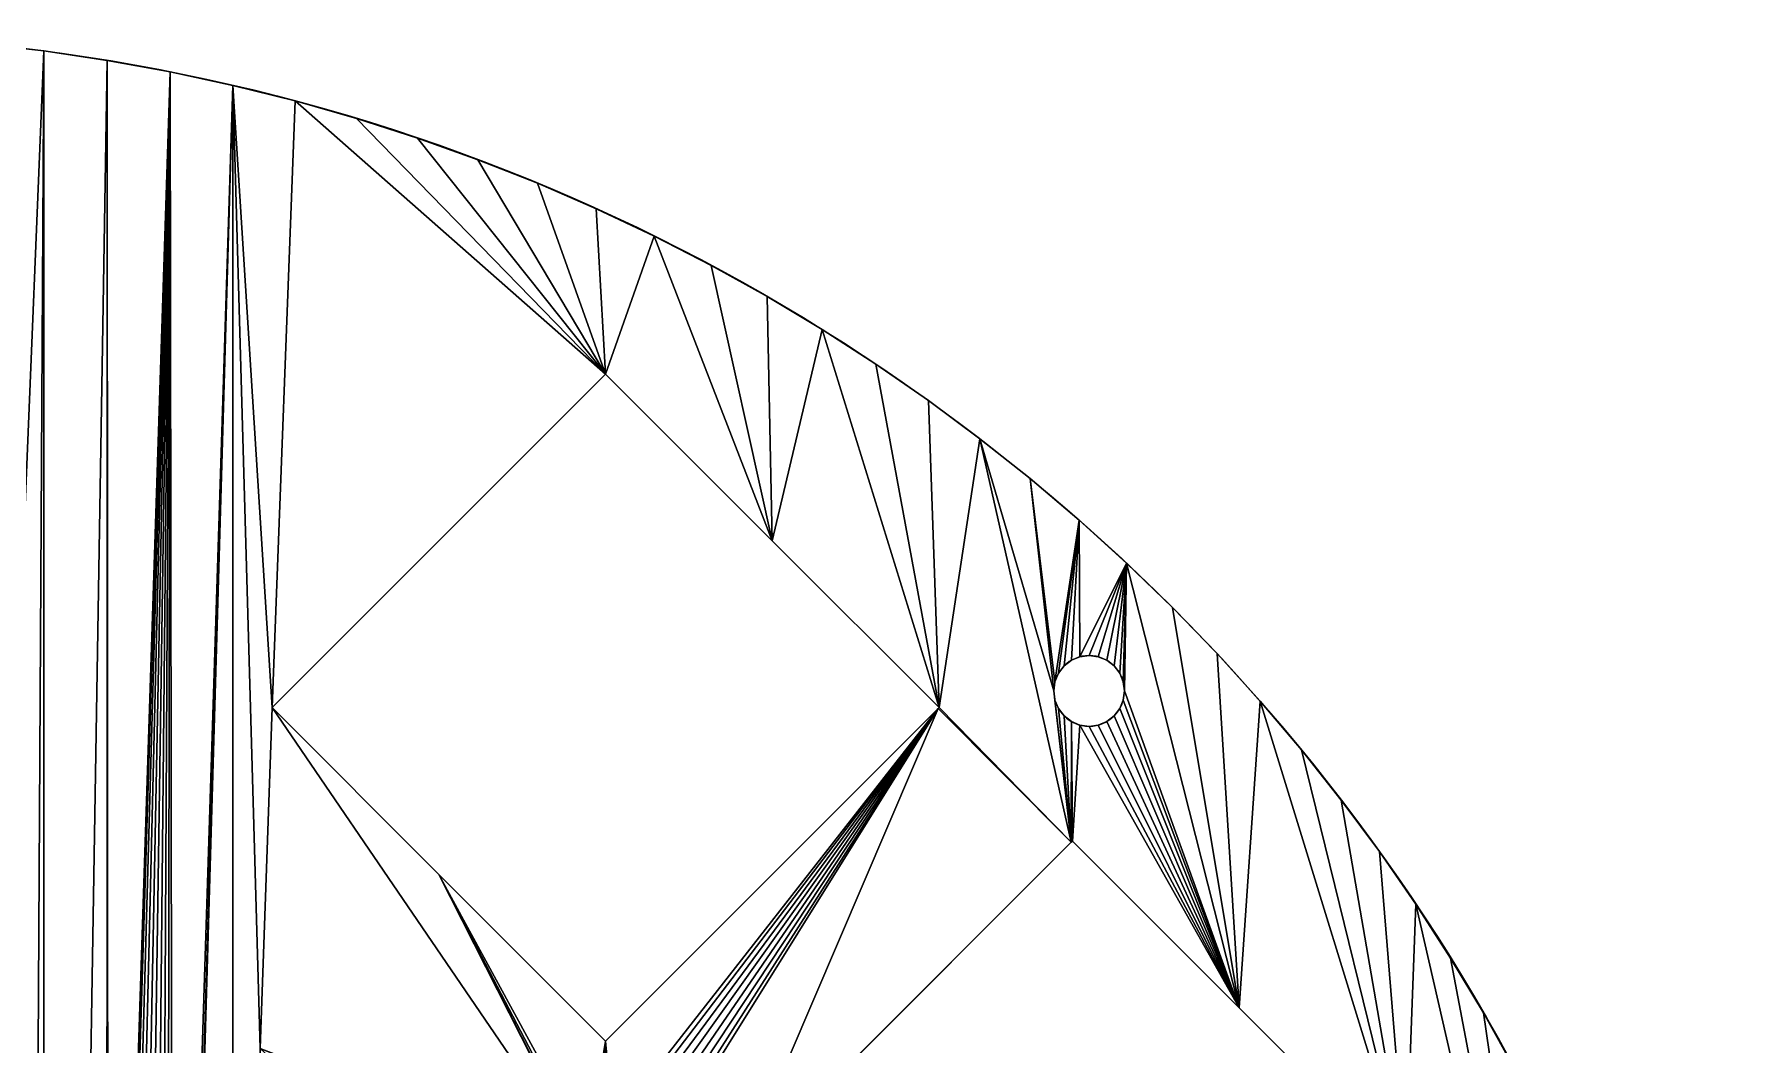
# Model space of a CAD drawing. Extents: x 0 to 166, y 0 to 166.
# Drawn here: x 93.4 to 166, y 123.2 to 166 of the extents above; entities that cross this region are included whole.
import ezdxf

# ---------------------------------------------------------------- set-up
doc = ezdxf.new("R2010")
doc.units = 0
doc.header["$MEASUREMENT"] = 0
doc.layers.get('0').update_dxf_attribs({"color": 13, "linetype": 'CONTINUOUS'})

msp = doc.modelspace()

# ---------------------------------------------------------------- linework, layer by layer
for p, q in [((93.834, 165.29, 2), (93.834, 165.29)), ((96.52, 164.891, 2), (96.52, 164.891)), ((99.192, 164.405, 2), (99.192, 164.405)), ((101.847, 163.832, 2), (101.847, 163.832)), ((104.482, 163.172, 2), (104.482, 163.172)), ((107.094, 162.426, 2), (107.094, 162.426)), ((109.679, 161.595, 2), (109.679, 161.595)), ((112.237, 160.68, 2), (112.237, 160.68)), ((114.763, 159.682, 2), (114.763, 159.682)), ((117.255, 158.602, 2), (117.255, 158.602)), ((119.71, 157.44, 2), (119.71, 157.44)), ((122.126, 156.199, 2), (122.126, 156.199)), ((124.5, 154.88, 2), (124.5, 154.88)), ((126.83, 153.484, 2), (126.83, 153.484)), ((129.112, 152.012, 2), (129.112, 152.012)), ((103.506, 137.447, 2), (117.648, 151.589, 2)), ((103.506, 137.447), (117.648, 151.589)), ((117.648, 151.589, 2), (117.648, 151.589)), ((117.648, 151.589, 2), (124.719, 144.518, 2)), ((117.648, 151.589), (124.719, 144.518)), ((131.346, 150.466, 2), (131.346, 150.466)), ((133.527, 148.848, 2), (133.527, 148.848)), ((135.655, 147.16, 2), (135.655, 147.16)), ((137.726, 145.403, 2), (137.726, 145.403)), ((124.719, 144.518, 2), (124.719, 144.518)), ((124.719, 144.518, 2), (131.79, 137.447, 2)), ((124.719, 144.518), (131.79, 137.447)), ((139.738, 143.579, 2), (139.738, 143.579)), ((141.69, 141.69, 2), (141.69, 141.69)), ((137.404, 139.453, 2), (137.404, 139.453)), ((137.766, 139.603, 2), (137.766, 139.603)), ((138.154, 139.654, 2), (138.154, 139.654)), ((138.543, 139.603, 2), (138.543, 139.603)), ((138.904, 139.453, 2), (138.904, 139.453)), ((143.579, 139.738, 2), (143.579, 139.738)), ((136.855, 138.904, 2), (136.855, 138.904)), ((137.094, 139.215, 2), (137.094, 139.215)), ((139.215, 139.215, 2), (139.215, 139.215)), ((139.453, 138.904, 2), (139.453, 138.904)), ((136.654, 138.154, 2), (136.654, 138.154)), ((136.705, 138.543, 2), (136.705, 138.543)), ((139.603, 138.543, 2), (139.603, 138.543)), ((139.654, 138.154, 2), (139.654, 138.154)), ((103.506, 137.447, 2), (103.506, 137.447)), ((103.506, 137.447, 2), (110.577, 130.376, 2)), ((103.506, 137.447), (110.577, 130.376)), ((117.648, 123.305, 2), (131.756, 137.413, 2)), ((117.648, 123.305), (131.756, 137.413)), ((131.756, 137.413, 2), (131.79, 137.447, 2)), ((131.756, 137.413), (131.79, 137.447)), ((131.756, 137.413, 2), (131.756, 137.413)), ((131.79, 137.447, 2), (131.79, 137.447)), ((136.705, 137.766, 2), (136.705, 137.766)), ((136.855, 137.404, 2), (136.855, 137.404)), ((139.453, 137.404, 2), (139.453, 137.404)), ((139.603, 137.766, 2), (139.603, 137.766)), ((145.403, 137.726, 2), (145.403, 137.726)), ((137.094, 137.094, 2), (137.094, 137.094)), ((137.404, 136.855, 2), (137.404, 136.855)), ((137.766, 136.705, 2), (137.766, 136.705)), ((138.154, 136.654, 2), (138.154, 136.654)), ((138.543, 136.705, 2), (138.543, 136.705)), ((138.904, 136.855, 2), (138.904, 136.855)), ((139.215, 137.094, 2), (139.215, 137.094)), ((147.16, 135.655, 2), (147.16, 135.655)), ((148.848, 133.527, 2), (148.848, 133.527)), ((123.305, 117.648, 2), (137.4, 131.743, 2)), ((123.305, 117.648), (137.4, 131.743)), ((137.4, 131.743, 2), (137.447, 131.79, 2)), ((137.4, 131.743), (137.447, 131.79)), ((137.4, 131.743, 2), (137.4, 131.743)), ((137.447, 131.79, 2), (137.447, 131.79)), ((137.447, 131.79, 2), (144.518, 124.719, 2)), ((137.447, 131.79), (144.518, 124.719)), ((150.466, 131.346, 2), (150.466, 131.346)), ((110.577, 130.376, 2), (110.577, 130.376)), ((110.577, 130.376, 2), (117.648, 123.305, 2)), ((110.577, 130.376), (117.648, 123.305)), ((152.012, 129.112, 2), (152.012, 129.112)), ((153.484, 126.83, 2), (153.484, 126.83)), ((144.518, 124.719, 2), (144.518, 124.719)), ((144.518, 124.719, 2), (151.589, 117.648, 2)), ((144.518, 124.719), (151.589, 117.648)), ((154.88, 124.5, 2), (154.88, 124.5)), ((117.648, 123.305, 2), (117.648, 123.305))]:
    msp.add_line(p, q)
for centre in [(83, 83, 2), (83, 83)]:
    msp.add_circle(centre, 83)
at = {"extrusion": (0, 0, -1)}
for centre in [(-138.154, 138.154, -2), (-138.154, 138.154)]:
    msp.add_circle(centre, 1.5, dxfattribs=at)

# ---------------------------------------------------------------- meshes
mesh = msp.add_polyface()
corners = [(117.967, 119.804), (117.648, 123.305), (131.756, 137.413), (118.355, 119.855), (118.744, 119.804), (119.105, 119.654), (103, 123), (101.847, 163.832), (103.506, 137.447), (104.482, 163.172), (117.648, 151.589), (107.094, 162.426), (109.679, 161.595), (112.237, 160.68), (114.763, 159.682), (117.255, 158.602), (119.71, 157.44), (124.719, 144.518), (122.126, 156.199), (124.5, 154.88), (117.056, 117.605), (110.577, 130.376), (83.377, 154.449), (85.716, 165.956), (83.739, 154.299), (84.049, 154.061), (84.288, 153.75), (84.438, 153.388), (84.489, 153), (89.99, 147.999), (82.239, 151.701), (82.601, 151.551), (82.989, 151.5), (83.377, 151.551), (83.739, 151.701), (84.05, 151.94), (84.288, 152.25), (84.438, 152.612), (88.428, 165.822), (91.135, 165.6), (92.99, 144.998), (93.834, 165.29), (96.551, 83.386), (96.52, 164.891), (99.192, 164.405), (99.299, 83.747)]
mesh.append_faces([[corners[k] for k in face] for face in [(0, 2, 3), (3, 2, 4), (4, 2, 5), (8, 9, 10), (10, 16, 17), (22, 23, 24), (24, 23, 25), (25, 23, 26), (26, 23, 27), (27, 23, 28), (29, 39, 40)]], dxfattribs={"vtx0": -1, "vtx1": -1})
mesh.append_faces([[corners[k] for k in face] for face in [(6, 7, 8), (20, 6, 8), (29, 28, 23)]], dxfattribs={"vtx0": -1, "vtx1": -1, "vtx2": -1})
mesh.append_faces([[corners[k] for k in face] for face in [(0, 1, 2), (8, 7, 9), (10, 9, 11), (10, 11, 12), (10, 12, 13), (10, 13, 14), (10, 14, 15), (10, 15, 16), (17, 16, 18), (17, 18, 19), (20, 8, 21), (29, 30, 31), (29, 31, 32), (29, 32, 33), (29, 33, 34), (29, 34, 35), (29, 35, 36), (29, 36, 37), (29, 37, 28), (29, 23, 38), (29, 38, 39), (40, 39, 41), (42, 43, 44), (45, 44, 7)]], dxfattribs={"vtx0": -1, "vtx2": -1})
mesh = msp.add_polyface()
corners = [(103, 123, 2), (117.056, 117.605, 2), (103.506, 137.447, 2), (110.577, 130.376, 2), (101.847, 163.832, 2), (104.482, 163.172, 2), (117.648, 151.589, 2), (107.094, 162.426, 2), (109.679, 161.595, 2), (112.237, 160.68, 2), (114.763, 159.682, 2), (117.255, 158.602, 2), (119.71, 157.44, 2), (124.719, 144.518, 2), (122.126, 156.199, 2), (124.5, 154.88, 2), (96.52, 164.891, 2), (96.551, 83.386, 2), (99.192, 164.405, 2), (99.299, 83.747, 2), (82.239, 151.701, 2), (89.99, 147.999, 2), (82.601, 151.551, 2), (82.989, 151.5, 2), (83.377, 151.551, 2), (83.739, 151.701, 2), (84.05, 151.94, 2), (84.288, 152.25, 2), (84.438, 152.612, 2), (84.489, 153, 2), (85.716, 165.956, 2), (88.428, 165.822, 2), (91.135, 165.6, 2), (92.99, 144.998, 2), (93.834, 165.29, 2), (83.377, 154.449, 2), (83.739, 154.299, 2), (84.049, 154.061, 2), (84.288, 153.75, 2), (84.438, 153.388, 2), (117.648, 123.305, 2), (117.967, 119.804, 2), (131.756, 137.413, 2), (118.355, 119.855, 2), (118.744, 119.804, 2), (119.105, 119.654, 2)]
mesh.append_faces([[corners[k] for k in face] for face in [(2, 1, 3), (4, 2, 5), (5, 6, 7), (7, 6, 8), (8, 6, 9), (9, 6, 10), (10, 6, 11), (11, 6, 12), (12, 13, 14), (14, 13, 15), (16, 17, 18), (18, 19, 4), (20, 21, 22), (22, 21, 23), (23, 21, 24), (24, 21, 25), (25, 21, 26), (26, 21, 27), (27, 21, 28), (28, 21, 29), (30, 21, 31), (31, 21, 32), (32, 33, 34), (40, 41, 42)]], dxfattribs={"vtx0": -1, "vtx1": -1})
mesh.append_faces([[corners[k] for k in face] for face in [(0, 1, 2), (4, 0, 2), (29, 21, 30)]], dxfattribs={"vtx0": -1, "vtx1": -1, "vtx2": -1})
mesh.append_faces([[corners[k] for k in face] for face in [(5, 2, 6), (12, 6, 13), (32, 21, 33), (30, 35, 36), (30, 36, 37), (30, 37, 38), (30, 38, 39), (30, 39, 29), (42, 41, 43), (42, 43, 44), (42, 44, 45)]], dxfattribs={"vtx0": -1, "vtx2": -1})
mesh = msp.add_polyface()
corners = [(91.135, 165.6, 2), (93.834, 165.29), (91.135, 165.6), (93.834, 165.29, 2)]
mesh.append_faces([[corners[k] for k in face] for face in [(0, 1, 2), (1, 0, 3)]], dxfattribs={"vtx0": -1})
mesh = msp.add_polyface()
corners = [(110.577, 130.376), (116.906, 118.744), (116.855, 118.355), (117.648, 123.305), (117.056, 119.105), (117.295, 119.416), (117.605, 119.654), (117.967, 119.804), (119.105, 119.654), (131.756, 137.413), (119.416, 119.416), (119.654, 119.105), (119.804, 118.744), (119.855, 118.355), (123.305, 117.648), (101.847, 2.168), (99.5, 82.997), (101.847, 163.832), (103, 123), (117.295, 117.295), (136, 93), (117.056, 117.605), (116.906, 117.967), (117.605, 117.056), (117.967, 116.906), (118.355, 116.855), (118.744, 116.906), (119.105, 117.056), (119.416, 117.295), (119.654, 117.605), (92.99, 144.998), (93.834, 165.29), (93.01, 20.998), (93.834, 0.71), (96.52, 164.891), (96.5, 82.998), (96.551, 83.386), (99.192, 164.405), (96.701, 83.748), (96.94, 84.058), (97.25, 84.297), (97.612, 84.447), (98, 84.498), (98.388, 84.446), (98.75, 84.297), (99.061, 84.058), (99.299, 83.747), (99.449, 83.386)]
mesh.append_faces([[corners[k] for k in face] for face in [(1, 3, 4), (4, 3, 5), (5, 3, 6), (6, 3, 7), (8, 9, 10), (10, 9, 11), (11, 9, 12), (12, 9, 13), (18, 19, 20), (19, 18, 21), (21, 0, 22), (22, 0, 2), (30, 31, 32), (35, 34, 36), (36, 37, 38), (38, 37, 39), (39, 37, 40), (40, 37, 41), (41, 37, 42), (42, 37, 43), (43, 37, 44), (44, 37, 45), (45, 37, 46), (46, 17, 47), (47, 17, 16)]], dxfattribs={"vtx0": -1, "vtx1": -1})
mesh.append_faces([[corners[k] for k in face] for face in [(13, 9, 14), (15, 16, 17), (15, 17, 18)]], dxfattribs={"vtx0": -1, "vtx1": -1, "vtx2": -1})
mesh.append_faces([[corners[k] for k in face] for face in [(0, 1, 2), (1, 0, 3), (20, 19, 23), (20, 23, 24), (20, 24, 25), (20, 25, 26), (20, 26, 27), (20, 27, 28), (20, 28, 29), (33, 31, 34)]], dxfattribs={"vtx0": -1, "vtx2": -1})
mesh = msp.add_polyface()
corners = [(117.056, 117.605, 2), (103, 123, 2), (117.295, 117.295, 2), (136, 93, 2), (110.577, 130.376, 2), (116.906, 117.967, 2), (116.855, 118.355, 2), (117.605, 117.056, 2), (117.967, 116.906, 2), (118.355, 116.855, 2), (118.744, 116.906, 2), (119.105, 117.056, 2), (119.416, 117.295, 2), (119.654, 117.605, 2), (99.5, 82.997, 2), (101.847, 2.168, 2), (101.847, 163.832, 2), (93.834, 165.29, 2), (93.834, 0.71, 2), (96.52, 164.891, 2), (96.5, 82.998, 2), (96.551, 83.386, 2), (99.192, 164.405, 2), (96.701, 83.748, 2), (96.94, 84.058, 2), (97.25, 84.297, 2), (97.612, 84.447, 2), (98, 84.498, 2), (98.388, 84.446, 2), (98.75, 84.297, 2), (99.061, 84.058, 2), (99.299, 83.747, 2), (99.449, 83.386, 2), (92.99, 144.998, 2), (93.01, 20.998, 2), (116.906, 118.744, 2), (117.648, 123.305, 2), (117.056, 119.105, 2), (117.295, 119.416, 2), (117.605, 119.654, 2), (117.967, 119.804, 2), (131.756, 137.413, 2), (119.105, 119.654, 2), (119.416, 119.416, 2), (119.654, 119.105, 2), (119.804, 118.744, 2), (119.855, 118.355, 2), (123.305, 117.648, 2)]
mesh.append_faces([[corners[k] for k in face] for face in [(0, 1, 2), (2, 3, 7), (7, 3, 8), (8, 3, 9), (9, 3, 10), (10, 3, 11), (11, 3, 12), (12, 3, 13), (17, 18, 19), (4, 35, 36), (35, 4, 6)]], dxfattribs={"vtx0": -1, "vtx1": -1})
mesh.append_faces([[corners[k] for k in face] for face in [(14, 15, 16), (16, 15, 1), (41, 46, 47)]], dxfattribs={"vtx0": -1, "vtx1": -1, "vtx2": -1})
mesh.append_faces([[corners[k] for k in face] for face in [(2, 1, 3), (4, 0, 5), (4, 5, 6), (19, 20, 21), (22, 21, 23), (22, 23, 24), (22, 24, 25), (22, 25, 26), (22, 26, 27), (22, 27, 28), (22, 28, 29), (22, 29, 30), (22, 30, 31), (16, 31, 32), (16, 32, 14), (17, 33, 34), (36, 35, 37), (36, 37, 38), (36, 38, 39), (36, 39, 40), (41, 42, 43), (41, 43, 44), (41, 44, 45), (41, 45, 46)]], dxfattribs={"vtx0": -1, "vtx2": -1})
mesh = msp.add_polyface()
corners = [(117.056, 48.395), (103, 43), (117.295, 48.705), (136, 73), (110.577, 35.624), (116.906, 48.033), (116.855, 47.645), (117.605, 48.944), (117.967, 49.094), (118.355, 49.145), (118.744, 49.094), (119.105, 48.944), (116.906, 47.256), (117.648, 42.695), (117.056, 46.895), (117.295, 46.584), (117.605, 46.346), (117.967, 46.196), (131.79, 28.553), (118.355, 46.145), (118.744, 46.196), (119.105, 46.346), (119.416, 46.584), (119.654, 46.895), (119.804, 47.256), (119.855, 47.645), (103.005, 53.065), (103, 123), (103.005, 52.997), (96.52, 1.109), (96.5, 82.998), (96.551, 82.61), (99.192, 1.595), (96.701, 82.248), (96.939, 81.937), (97.25, 81.699), (97.612, 81.549), (98, 81.498), (98.388, 81.549), (98.75, 81.698), (99.06, 81.937), (99.299, 82.247), (101.847, 2.168), (99.449, 82.609), (99.5, 82.997), (93.834, 0.71), (93.01, 20.998), (93.834, 165.29), (96.52, 164.891)]
mesh.append_faces([[corners[k] for k in face] for face in [(1, 26, 28)]], dxfattribs={"vtx0": -1})
mesh.append_faces([[corners[k] for k in face] for face in [(0, 1, 2), (2, 3, 7), (7, 3, 8), (8, 3, 9), (9, 3, 10), (10, 3, 11), (4, 12, 13), (12, 4, 6), (26, 1, 27)]], dxfattribs={"vtx0": -1, "vtx1": -1})
mesh.append_faces([[corners[k] for k in face] for face in [(1, 42, 27), (45, 46, 47), (45, 48, 30)]], dxfattribs={"vtx0": -1, "vtx1": -1, "vtx2": -1})
mesh.append_faces([[corners[k] for k in face] for face in [(2, 1, 3), (4, 0, 5), (4, 5, 6), (13, 12, 14), (13, 14, 15), (13, 15, 16), (13, 16, 17), (18, 19, 20), (18, 20, 21), (18, 21, 22), (18, 22, 23), (18, 23, 24), (18, 24, 25), (29, 30, 31), (32, 31, 33), (32, 33, 34), (32, 34, 35), (32, 35, 36), (32, 36, 37), (32, 37, 38), (32, 38, 39), (32, 39, 40), (32, 40, 41), (42, 41, 43), (42, 43, 44)]], dxfattribs={"vtx0": -1, "vtx2": -1})
mesh = msp.add_polyface()
corners = [(96.5, 82.998, 2), (96.52, 1.109, 2), (96.551, 82.61, 2), (99.192, 1.595, 2), (96.701, 82.248, 2), (96.939, 81.937, 2), (97.25, 81.699, 2), (97.612, 81.549, 2), (98, 81.498, 2), (98.388, 81.549, 2), (98.75, 81.698, 2), (99.06, 81.937, 2), (99.299, 82.247, 2), (101.847, 2.168, 2), (99.449, 82.609, 2), (99.5, 82.997, 2), (103, 123, 2), (103, 43, 2), (103.005, 52.997, 2), (103.005, 53.065, 2), (93.01, 20.998, 2), (93.834, 0.71, 2), (93.834, 165.29, 2), (96.52, 164.891, 2), (110.577, 35.624, 2), (116.906, 47.256, 2), (116.855, 47.645, 2), (117.648, 42.695, 2), (117.056, 46.895, 2), (117.295, 46.584, 2), (117.605, 46.346, 2), (117.967, 46.196, 2), (118.355, 46.145, 2), (131.79, 28.553, 2), (118.744, 46.196, 2), (119.105, 46.346, 2), (119.416, 46.584, 2), (119.654, 46.895, 2), (119.804, 47.256, 2), (119.855, 47.645, 2), (117.295, 48.705, 2), (136, 73, 2), (117.056, 48.395, 2), (116.906, 48.033, 2), (117.605, 48.944, 2), (117.967, 49.094, 2), (118.355, 49.145, 2), (118.744, 49.094, 2), (119.105, 48.944, 2)]
mesh.append_faces([[corners[k] for k in face] for face in [(16, 18, 19)]], dxfattribs={"vtx0": -1})
mesh.append_faces([[corners[k] for k in face] for face in [(0, 1, 2), (2, 3, 4), (4, 3, 5), (5, 3, 6), (6, 3, 7), (7, 3, 8), (8, 3, 9), (9, 3, 10), (10, 3, 11), (11, 3, 12), (12, 13, 14), (14, 13, 15), (18, 16, 17), (25, 27, 28), (28, 27, 29), (29, 27, 30), (30, 27, 31), (32, 33, 34), (34, 33, 35), (35, 33, 36), (36, 33, 37), (37, 33, 38), (38, 33, 39), (17, 40, 41), (40, 17, 42), (42, 24, 43), (43, 24, 26)]], dxfattribs={"vtx0": -1, "vtx1": -1})
mesh.append_faces([[corners[k] for k in face] for face in [(16, 13, 17), (20, 21, 22), (23, 21, 0)]], dxfattribs={"vtx0": -1, "vtx1": -1, "vtx2": -1})
mesh.append_faces([[corners[k] for k in face] for face in [(24, 25, 26), (25, 24, 27), (41, 40, 44), (41, 44, 45), (41, 45, 46), (41, 46, 47), (41, 47, 48)]], dxfattribs={"vtx0": -1, "vtx2": -1})
mesh = msp.add_polyface()
corners = [(93.834, 165.29, 2), (96.52, 164.891), (93.834, 165.29), (96.52, 164.891, 2)]
mesh.append_faces([[corners[k] for k in face] for face in [(0, 1, 2), (1, 0, 3)]], dxfattribs={"vtx0": -1})
mesh = msp.add_polyface()
corners = [(96.52, 164.891, 2), (99.192, 164.405), (96.52, 164.891), (99.192, 164.405, 2)]
mesh.append_faces([[corners[k] for k in face] for face in [(0, 1, 2), (1, 0, 3)]], dxfattribs={"vtx0": -1})
mesh = msp.add_polyface()
corners = [(99.192, 164.405, 2), (101.847, 163.832), (99.192, 164.405), (101.847, 163.832, 2)]
mesh.append_faces([[corners[k] for k in face] for face in [(0, 1, 2), (1, 0, 3)]], dxfattribs={"vtx0": -1})
mesh = msp.add_polyface()
corners = [(101.847, 163.832, 2), (104.482, 163.172), (101.847, 163.832), (104.482, 163.172, 2)]
mesh.append_faces([[corners[k] for k in face] for face in [(0, 1, 2), (1, 0, 3)]], dxfattribs={"vtx0": -1})
mesh = msp.add_polyface()
corners = [(104.482, 163.172, 2), (107.094, 162.426), (104.482, 163.172), (107.094, 162.426, 2)]
mesh.append_faces([[corners[k] for k in face] for face in [(0, 1, 2), (1, 0, 3)]], dxfattribs={"vtx0": -1})
mesh = msp.add_polyface()
corners = [(107.094, 162.426, 2), (109.679, 161.595), (107.094, 162.426), (109.679, 161.595, 2)]
mesh.append_faces([[corners[k] for k in face] for face in [(0, 1, 2), (1, 0, 3)]], dxfattribs={"vtx0": -1})
mesh = msp.add_polyface()
corners = [(109.679, 161.595, 2), (112.237, 160.68), (109.679, 161.595), (112.237, 160.68, 2)]
mesh.append_faces([[corners[k] for k in face] for face in [(0, 1, 2), (1, 0, 3)]], dxfattribs={"vtx0": -1})
mesh = msp.add_polyface()
corners = [(112.237, 160.68, 2), (114.763, 159.682), (112.237, 160.68), (114.763, 159.682, 2)]
mesh.append_faces([[corners[k] for k in face] for face in [(0, 1, 2), (1, 0, 3)]], dxfattribs={"vtx0": -1})
mesh = msp.add_polyface()
corners = [(114.763, 159.682, 2), (117.255, 158.602), (114.763, 159.682), (117.255, 158.602, 2)]
mesh.append_faces([[corners[k] for k in face] for face in [(0, 1, 2), (1, 0, 3)]], dxfattribs={"vtx0": -1})
mesh = msp.add_polyface()
corners = [(117.255, 158.602, 2), (119.71, 157.44), (117.255, 158.602), (119.71, 157.44, 2)]
mesh.append_faces([[corners[k] for k in face] for face in [(0, 1, 2), (1, 0, 3)]], dxfattribs={"vtx0": -1})
mesh = msp.add_polyface()
corners = [(119.71, 157.44, 2), (122.126, 156.199), (119.71, 157.44), (122.126, 156.199, 2)]
mesh.append_faces([[corners[k] for k in face] for face in [(0, 1, 2), (1, 0, 3)]], dxfattribs={"vtx0": -1})
mesh = msp.add_polyface()
corners = [(122.126, 156.199, 2), (124.5, 154.88), (122.126, 156.199), (124.5, 154.88, 2)]
mesh.append_faces([[corners[k] for k in face] for face in [(0, 1, 2), (1, 0, 3)]], dxfattribs={"vtx0": -1})
mesh = msp.add_polyface()
corners = [(137.4, 131.743), (131.756, 137.413), (131.79, 137.447), (133.527, 148.848), (136.654, 138.154), (135.655, 147.16), (136.705, 137.766), (136.855, 137.404), (137.094, 137.094), (137.404, 136.855), (137.447, 131.79), (137.766, 136.705), (144.518, 124.719), (138.154, 136.654), (138.543, 136.705), (138.904, 136.855), (139.215, 137.094), (139.453, 137.404), (139.603, 137.766), (139.654, 138.154), (139.738, 143.579), (141.69, 141.69), (143.579, 139.738), (145.403, 137.726), (124.719, 144.518), (124.5, 154.88), (126.83, 153.484), (129.112, 152.012), (131.346, 150.466), (136.705, 138.543), (137.726, 145.403), (136.855, 138.904), (137.094, 139.215), (137.404, 139.453), (137.766, 139.603), (138.154, 139.654), (138.543, 139.603), (138.904, 139.453), (139.215, 139.215), (139.453, 138.904), (139.603, 138.543)]
mesh.append_faces([[corners[k] for k in face] for face in [(0, 9, 10), (24, 26, 2), (29, 30, 31), (31, 30, 32), (32, 30, 33), (33, 30, 34), (34, 20, 35), (35, 20, 36), (36, 20, 37), (37, 20, 38), (38, 20, 39), (39, 20, 40), (40, 20, 19)]], dxfattribs={"vtx0": -1, "vtx1": -1})
mesh.append_faces([[corners[k] for k in face] for face in [(0, 2, 3), (0, 3, 4), (12, 19, 20)]], dxfattribs={"vtx0": -1, "vtx1": -1, "vtx2": -1})
mesh.append_faces([[corners[k] for k in face] for face in [(0, 1, 2), (4, 3, 5), (0, 4, 6), (0, 6, 7), (0, 7, 8), (0, 8, 9), (10, 9, 11), (12, 13, 14), (12, 14, 15), (12, 15, 16), (12, 16, 17), (12, 17, 18), (12, 18, 19), (12, 20, 21), (12, 21, 22), (12, 22, 23), (24, 25, 26), (2, 26, 27), (2, 27, 28), (2, 28, 3), (5, 29, 4), (29, 5, 30), (34, 30, 20)]], dxfattribs={"vtx0": -1, "vtx2": -1})
mesh = msp.add_polyface()
corners = [(124.5, 154.88, 2), (126.83, 153.484), (124.5, 154.88), (126.83, 153.484, 2)]
mesh.append_faces([[corners[k] for k in face] for face in [(0, 1, 2), (1, 0, 3)]], dxfattribs={"vtx0": -1})
mesh = msp.add_polyface()
corners = [(124.5, 154.88, 2), (124.719, 144.518, 2), (126.83, 153.484, 2), (131.79, 137.447, 2), (129.112, 152.012, 2), (131.346, 150.466, 2), (133.527, 148.848, 2), (131.756, 137.413, 2), (137.4, 131.743, 2), (136.654, 138.154, 2), (135.655, 147.16, 2), (136.705, 137.766, 2), (136.855, 137.404, 2), (137.094, 137.094, 2), (137.404, 136.855, 2), (137.447, 131.79, 2), (137.766, 136.705, 2), (138.154, 136.654, 2), (144.518, 124.719, 2), (138.543, 136.705, 2), (138.904, 136.855, 2), (139.215, 137.094, 2), (139.453, 137.404, 2), (139.603, 137.766, 2), (139.654, 138.154, 2), (139.738, 143.579, 2), (141.69, 141.69, 2), (143.579, 139.738, 2), (145.403, 137.726, 2), (136.705, 138.543, 2), (137.726, 145.403, 2), (136.855, 138.904, 2), (137.094, 139.215, 2), (137.404, 139.453, 2), (137.766, 139.603, 2), (138.154, 139.654, 2), (138.543, 139.603, 2), (138.904, 139.453, 2), (139.215, 139.215, 2), (139.453, 138.904, 2), (139.603, 138.543, 2)]
mesh.append_faces([[corners[k] for k in face] for face in [(0, 1, 2), (2, 3, 4), (4, 3, 5), (5, 3, 6), (7, 8, 3), (6, 9, 10), (9, 8, 11), (11, 8, 12), (12, 8, 13), (13, 8, 14), (14, 15, 16), (17, 18, 19), (19, 18, 20), (20, 18, 21), (21, 18, 22), (22, 18, 23), (23, 18, 24), (25, 18, 26), (26, 18, 27), (27, 18, 28), (10, 29, 30), (29, 10, 9), (30, 34, 25)]], dxfattribs={"vtx0": -1, "vtx1": -1})
mesh.append_faces([[corners[k] for k in face] for face in [(3, 8, 6), (6, 8, 9), (24, 18, 25)]], dxfattribs={"vtx0": -1, "vtx1": -1, "vtx2": -1})
mesh.append_faces([[corners[k] for k in face] for face in [(2, 1, 3), (14, 8, 15), (30, 29, 31), (30, 31, 32), (30, 32, 33), (30, 33, 34), (25, 34, 35), (25, 35, 36), (25, 36, 37), (25, 37, 38), (25, 38, 39), (25, 39, 40), (25, 40, 24)]], dxfattribs={"vtx0": -1, "vtx2": -1})
mesh = msp.add_polyface()
corners = [(126.83, 153.484, 2), (129.112, 152.012), (126.83, 153.484), (129.112, 152.012, 2)]
mesh.append_faces([[corners[k] for k in face] for face in [(0, 1, 2), (1, 0, 3)]], dxfattribs={"vtx0": -1})
mesh = msp.add_polyface()
corners = [(129.112, 152.012, 2), (131.346, 150.466), (129.112, 152.012), (131.346, 150.466, 2)]
mesh.append_faces([[corners[k] for k in face] for face in [(0, 1, 2), (1, 0, 3)]], dxfattribs={"vtx0": -1})
mesh = msp.add_polyface()
corners = [(117.648, 151.589), (103.506, 137.447, 2), (103.506, 137.447), (117.648, 151.589, 2)]
mesh.append_faces([[corners[k] for k in face] for face in [(0, 1, 2), (1, 0, 3)]], dxfattribs={"vtx0": -1})
mesh = msp.add_polyface()
corners = [(117.648, 151.589, 2), (124.719, 144.518), (124.719, 144.518, 2), (117.648, 151.589)]
mesh.append_faces([[corners[k] for k in face] for face in [(0, 1, 2), (1, 0, 3)]], dxfattribs={"vtx0": -1})
mesh = msp.add_polyface()
corners = [(131.346, 150.466, 2), (133.527, 148.848), (131.346, 150.466), (133.527, 148.848, 2)]
mesh.append_faces([[corners[k] for k in face] for face in [(0, 1, 2), (1, 0, 3)]], dxfattribs={"vtx0": -1})
mesh = msp.add_polyface()
corners = [(133.527, 148.848, 2), (135.655, 147.16), (133.527, 148.848), (135.655, 147.16, 2)]
mesh.append_faces([[corners[k] for k in face] for face in [(0, 1, 2), (1, 0, 3)]], dxfattribs={"vtx0": -1})
mesh = msp.add_polyface()
corners = [(135.655, 147.16, 2), (137.726, 145.403), (135.655, 147.16), (137.726, 145.403, 2)]
mesh.append_faces([[corners[k] for k in face] for face in [(0, 1, 2), (1, 0, 3)]], dxfattribs={"vtx0": -1})
mesh = msp.add_polyface()
corners = [(137.726, 145.403, 2), (139.738, 143.579), (137.726, 145.403), (139.738, 143.579, 2)]
mesh.append_faces([[corners[k] for k in face] for face in [(0, 1, 2), (1, 0, 3)]], dxfattribs={"vtx0": -1})
mesh = msp.add_polyface()
corners = [(124.719, 144.518, 2), (131.79, 137.447), (131.79, 137.447, 2), (124.719, 144.518)]
mesh.append_faces([[corners[k] for k in face] for face in [(0, 1, 2), (1, 0, 3)]], dxfattribs={"vtx0": -1})
mesh = msp.add_polyface()
corners = [(139.738, 143.579, 2), (141.69, 141.69), (139.738, 143.579), (141.69, 141.69, 2)]
mesh.append_faces([[corners[k] for k in face] for face in [(0, 1, 2), (1, 0, 3)]], dxfattribs={"vtx0": -1})
mesh = msp.add_polyface()
corners = [(141.69, 141.69), (143.579, 139.738, 2), (143.579, 139.738), (141.69, 141.69, 2)]
mesh.append_faces([[corners[k] for k in face] for face in [(0, 1, 2), (1, 0, 3)]], dxfattribs={"vtx0": -1})
mesh = msp.add_polyface()
corners = [(137.404, 139.453, 2), (137.094, 139.215), (137.404, 139.453), (137.094, 139.215, 2)]
mesh.append_faces([[corners[k] for k in face] for face in [(0, 1, 2), (1, 0, 3)]], dxfattribs={"vtx0": -1})
mesh = msp.add_polyface()
corners = [(137.766, 139.603, 2), (137.404, 139.453), (137.766, 139.603), (137.404, 139.453, 2)]
mesh.append_faces([[corners[k] for k in face] for face in [(0, 1, 2), (1, 0, 3)]], dxfattribs={"vtx0": -1})
mesh = msp.add_polyface()
corners = [(138.154, 139.654, 2), (137.766, 139.603), (138.154, 139.654), (137.766, 139.603, 2)]
mesh.append_faces([[corners[k] for k in face] for face in [(0, 1, 2), (1, 0, 3)]], dxfattribs={"vtx0": -1})
mesh = msp.add_polyface()
corners = [(138.543, 139.603, 2), (138.154, 139.654), (138.543, 139.603), (138.154, 139.654, 2)]
mesh.append_faces([[corners[k] for k in face] for face in [(0, 1, 2), (1, 0, 3)]], dxfattribs={"vtx0": -1})
mesh = msp.add_polyface()
corners = [(138.904, 139.453, 2), (138.543, 139.603), (138.904, 139.453), (138.543, 139.603, 2)]
mesh.append_faces([[corners[k] for k in face] for face in [(0, 1, 2), (1, 0, 3)]], dxfattribs={"vtx0": -1})
mesh = msp.add_polyface()
corners = [(139.215, 139.215, 2), (138.904, 139.453), (139.215, 139.215), (138.904, 139.453, 2)]
mesh.append_faces([[corners[k] for k in face] for face in [(0, 1, 2), (1, 0, 3)]], dxfattribs={"vtx0": -1})
mesh = msp.add_polyface()
corners = [(143.579, 139.738), (145.403, 137.726, 2), (145.403, 137.726), (143.579, 139.738, 2)]
mesh.append_faces([[corners[k] for k in face] for face in [(0, 1, 2), (1, 0, 3)]], dxfattribs={"vtx0": -1})
mesh = msp.add_polyface()
corners = [(136.855, 138.904), (136.705, 138.543, 2), (136.705, 138.543), (136.855, 138.904, 2)]
mesh.append_faces([[corners[k] for k in face] for face in [(0, 1, 2), (1, 0, 3)]], dxfattribs={"vtx0": -1})
mesh = msp.add_polyface()
corners = [(137.094, 139.215), (136.855, 138.904, 2), (136.855, 138.904), (137.094, 139.215, 2)]
mesh.append_faces([[corners[k] for k in face] for face in [(0, 1, 2), (1, 0, 3)]], dxfattribs={"vtx0": -1})
mesh = msp.add_polyface()
corners = [(139.215, 139.215, 2), (139.453, 138.904), (139.453, 138.904, 2), (139.215, 139.215)]
mesh.append_faces([[corners[k] for k in face] for face in [(0, 1, 2), (1, 0, 3)]], dxfattribs={"vtx0": -1})
mesh = msp.add_polyface()
corners = [(139.453, 138.904, 2), (139.603, 138.543), (139.603, 138.543, 2), (139.453, 138.904)]
mesh.append_faces([[corners[k] for k in face] for face in [(0, 1, 2), (1, 0, 3)]], dxfattribs={"vtx0": -1})
mesh = msp.add_polyface()
corners = [(136.705, 138.543), (136.654, 138.154, 2), (136.654, 138.154), (136.705, 138.543, 2)]
mesh.append_faces([[corners[k] for k in face] for face in [(0, 1, 2), (1, 0, 3)]], dxfattribs={"vtx0": -1})
mesh = msp.add_polyface()
corners = [(136.654, 138.154), (136.705, 137.766, 2), (136.705, 137.766), (136.654, 138.154, 2)]
mesh.append_faces([[corners[k] for k in face] for face in [(0, 1, 2), (1, 0, 3)]], dxfattribs={"vtx0": -1})
mesh = msp.add_polyface()
corners = [(139.603, 138.543, 2), (139.654, 138.154), (139.654, 138.154, 2), (139.603, 138.543)]
mesh.append_faces([[corners[k] for k in face] for face in [(0, 1, 2), (1, 0, 3)]], dxfattribs={"vtx0": -1})
mesh = msp.add_polyface()
corners = [(139.654, 138.154, 2), (139.603, 137.766), (139.603, 137.766, 2), (139.654, 138.154)]
mesh.append_faces([[corners[k] for k in face] for face in [(0, 1, 2), (1, 0, 3)]], dxfattribs={"vtx0": -1})
mesh = msp.add_polyface()
corners = [(103.506, 137.447, 2), (110.577, 130.376), (103.506, 137.447), (110.577, 130.376, 2)]
mesh.append_faces([[corners[k] for k in face] for face in [(0, 1, 2), (1, 0, 3)]], dxfattribs={"vtx0": -1})
mesh = msp.add_polyface()
corners = [(131.756, 137.413, 2), (117.648, 123.305), (117.648, 123.305, 2), (131.756, 137.413)]
mesh.append_faces([[corners[k] for k in face] for face in [(0, 1, 2), (1, 0, 3)]], dxfattribs={"vtx0": -1})
mesh = msp.add_polyface()
corners = [(123.305, 117.648), (131.756, 137.413), (137.4, 131.743), (137.447, 131.79), (137.766, 136.705), (144.518, 124.719), (138.154, 136.654), (145.403, 137.726), (151.589, 117.648), (147.16, 135.655), (148.848, 133.527), (150.466, 131.346), (152.012, 129.112), (137.447, 62.494), (137.447, 103.506), (143, 96), (151.514, 117.56), (158, 103), (153.484, 126.83), (154.88, 124.5), (156.199, 122.126), (157.44, 119.71), (158.602, 117.255), (158, 63), (158.602, 48.745), (159.682, 114.763), (159.682, 51.237), (160.68, 112.237), (160.68, 53.763), (161.595, 109.679), (161.595, 56.321), (162.426, 107.094), (162.426, 58.906), (163.172, 104.482), (163.172, 61.518), (163.832, 101.847), (163.832, 64.153), (164.405, 99.192), (164.405, 66.808), (164.891, 96.52), (164.891, 69.48), (165.29, 93.834), (165.29, 72.166), (165.6, 91.135), (165.6, 74.865), (165.822, 88.428), (165.822, 77.572), (165.956, 85.716), (165.956, 80.284), (166, 83), (136, 93), (119.654, 117.605), (119.804, 117.967), (119.855, 118.355), (130.376, 110.577), (136, 73)]
mesh.append_faces([[corners[k] for k in face] for face in [(48, 47, 49)]], dxfattribs={"vtx0": -1})
mesh.append_faces([[corners[k] for k in face] for face in [(0, 1, 2), (3, 4, 5), (5, 7, 8), (15, 16, 17), (17, 22, 23), (50, 14, 55)]], dxfattribs={"vtx0": -1, "vtx1": -1})
mesh.append_faces([[corners[k] for k in face] for face in [(13, 14, 15), (17, 8, 12), (50, 53, 0)]], dxfattribs={"vtx0": -1, "vtx1": -1, "vtx2": -1})
mesh.append_faces([[corners[k] for k in face] for face in [(5, 4, 6), (8, 7, 9), (8, 9, 10), (8, 10, 11), (8, 11, 12), (15, 14, 16), (17, 16, 8), (17, 12, 18), (17, 18, 19), (17, 19, 20), (17, 20, 21), (17, 21, 22), (24, 22, 25), (26, 25, 27), (28, 27, 29), (30, 29, 31), (32, 31, 33), (34, 33, 35), (36, 35, 37), (38, 37, 39), (40, 39, 41), (42, 41, 43), (44, 43, 45), (46, 45, 47), (50, 51, 52), (50, 52, 53), (50, 0, 54), (50, 54, 14)]], dxfattribs={"vtx0": -1, "vtx2": -1})
mesh = msp.add_polyface()
corners = [(119.654, 117.605, 2), (136, 93, 2), (119.804, 117.967, 2), (119.855, 118.355, 2), (123.305, 117.648, 2), (130.376, 110.577, 2), (137.447, 103.506, 2), (158, 103, 2), (158.602, 48.745, 2), (158.602, 117.255, 2), (159.682, 114.763, 2), (159.682, 51.237, 2), (160.68, 112.237, 2), (160.68, 53.763, 2), (161.595, 109.679, 2), (161.595, 56.321, 2), (162.426, 107.094, 2), (162.426, 58.906, 2), (163.172, 104.482, 2), (163.172, 61.518, 2), (163.832, 101.847, 2), (163.832, 64.153, 2), (164.405, 99.192, 2), (164.405, 66.808, 2), (164.891, 96.52, 2), (164.891, 69.48, 2), (165.29, 93.834, 2), (165.29, 72.166, 2), (165.6, 91.135, 2), (165.6, 74.865, 2), (165.822, 88.428, 2), (165.822, 77.572, 2), (165.956, 85.716, 2), (165.956, 80.284, 2), (166, 83, 2), (137.447, 62.494, 2), (143, 96, 2), (151.514, 117.56, 2), (151.589, 117.648, 2), (152.012, 129.112, 2), (153.484, 126.83, 2), (154.88, 124.5, 2), (156.199, 122.126, 2), (157.44, 119.71, 2), (131.756, 137.413, 2), (137.4, 131.743, 2), (137.766, 136.705, 2), (137.447, 131.79, 2), (144.518, 124.719, 2), (138.154, 136.654, 2), (145.403, 137.726, 2), (147.16, 135.655, 2), (148.848, 133.527, 2), (150.466, 131.346, 2)]
mesh.append_faces([[corners[k] for k in face] for face in [(32, 33, 34)]], dxfattribs={"vtx0": -1})
mesh.append_faces([[corners[k] for k in face] for face in [(0, 1, 2), (2, 1, 3), (4, 1, 5), (5, 1, 6), (9, 8, 10), (10, 11, 12), (12, 13, 14), (14, 15, 16), (16, 17, 18), (18, 19, 20), (20, 21, 22), (22, 23, 24), (24, 25, 26), (26, 27, 28), (28, 29, 30), (30, 31, 32), (6, 36, 37), (37, 7, 38), (39, 7, 40), (40, 7, 41), (41, 7, 42), (42, 7, 43), (43, 7, 9), (46, 48, 49), (50, 38, 51), (51, 38, 52), (52, 38, 53), (53, 38, 39)]], dxfattribs={"vtx0": -1, "vtx1": -1})
mesh.append_faces([[corners[k] for k in face] for face in [(3, 1, 4), (7, 8, 9), (1, 35, 6), (6, 35, 36), (38, 7, 39)]], dxfattribs={"vtx0": -1, "vtx1": -1, "vtx2": -1})
mesh.append_faces([[corners[k] for k in face] for face in [(37, 36, 7), (44, 4, 45), (46, 47, 48), (50, 48, 38)]], dxfattribs={"vtx0": -1, "vtx2": -1})
mesh = msp.add_polyface()
corners = [(131.756, 137.413, 2), (131.79, 137.447), (131.756, 137.413), (131.79, 137.447, 2)]
mesh.append_faces([[corners[k] for k in face] for face in [(0, 1, 2), (1, 0, 3)]], dxfattribs={"vtx0": -1})
mesh = msp.add_polyface()
corners = [(136.705, 137.766), (136.855, 137.404, 2), (136.855, 137.404), (136.705, 137.766, 2)]
mesh.append_faces([[corners[k] for k in face] for face in [(0, 1, 2), (1, 0, 3)]], dxfattribs={"vtx0": -1})
mesh = msp.add_polyface()
corners = [(136.855, 137.404), (137.094, 137.094, 2), (137.094, 137.094), (136.855, 137.404, 2)]
mesh.append_faces([[corners[k] for k in face] for face in [(0, 1, 2), (1, 0, 3)]], dxfattribs={"vtx0": -1})
mesh = msp.add_polyface()
corners = [(139.453, 137.404, 2), (139.215, 137.094), (139.215, 137.094, 2), (139.453, 137.404)]
mesh.append_faces([[corners[k] for k in face] for face in [(0, 1, 2), (1, 0, 3)]], dxfattribs={"vtx0": -1})
mesh = msp.add_polyface()
corners = [(139.603, 137.766, 2), (139.453, 137.404), (139.453, 137.404, 2), (139.603, 137.766)]
mesh.append_faces([[corners[k] for k in face] for face in [(0, 1, 2), (1, 0, 3)]], dxfattribs={"vtx0": -1})
mesh = msp.add_polyface()
corners = [(145.403, 137.726), (147.16, 135.655, 2), (147.16, 135.655), (145.403, 137.726, 2)]
mesh.append_faces([[corners[k] for k in face] for face in [(0, 1, 2), (1, 0, 3)]], dxfattribs={"vtx0": -1})
mesh = msp.add_polyface()
corners = [(137.094, 137.094, 2), (137.404, 136.855), (137.094, 137.094), (137.404, 136.855, 2)]
mesh.append_faces([[corners[k] for k in face] for face in [(0, 1, 2), (1, 0, 3)]], dxfattribs={"vtx0": -1})
mesh = msp.add_polyface()
corners = [(137.404, 136.855, 2), (137.766, 136.705), (137.404, 136.855), (137.766, 136.705, 2)]
mesh.append_faces([[corners[k] for k in face] for face in [(0, 1, 2), (1, 0, 3)]], dxfattribs={"vtx0": -1})
mesh = msp.add_polyface()
corners = [(137.766, 136.705, 2), (138.154, 136.654), (137.766, 136.705), (138.154, 136.654, 2)]
mesh.append_faces([[corners[k] for k in face] for face in [(0, 1, 2), (1, 0, 3)]], dxfattribs={"vtx0": -1})
mesh = msp.add_polyface()
corners = [(138.154, 136.654, 2), (138.543, 136.705), (138.154, 136.654), (138.543, 136.705, 2)]
mesh.append_faces([[corners[k] for k in face] for face in [(0, 1, 2), (1, 0, 3)]], dxfattribs={"vtx0": -1})
mesh = msp.add_polyface()
corners = [(138.543, 136.705, 2), (138.904, 136.855), (138.543, 136.705), (138.904, 136.855, 2)]
mesh.append_faces([[corners[k] for k in face] for face in [(0, 1, 2), (1, 0, 3)]], dxfattribs={"vtx0": -1})
mesh = msp.add_polyface()
corners = [(138.904, 136.855, 2), (139.215, 137.094), (138.904, 136.855), (139.215, 137.094, 2)]
mesh.append_faces([[corners[k] for k in face] for face in [(0, 1, 2), (1, 0, 3)]], dxfattribs={"vtx0": -1})
mesh = msp.add_polyface()
corners = [(147.16, 135.655), (148.848, 133.527, 2), (148.848, 133.527), (147.16, 135.655, 2)]
mesh.append_faces([[corners[k] for k in face] for face in [(0, 1, 2), (1, 0, 3)]], dxfattribs={"vtx0": -1})
mesh = msp.add_polyface()
corners = [(148.848, 133.527), (150.466, 131.346, 2), (150.466, 131.346), (148.848, 133.527, 2)]
mesh.append_faces([[corners[k] for k in face] for face in [(0, 1, 2), (1, 0, 3)]], dxfattribs={"vtx0": -1})
mesh = msp.add_polyface()
corners = [(137.4, 131.743), (123.305, 117.648, 2), (123.305, 117.648), (137.4, 131.743, 2)]
mesh.append_faces([[corners[k] for k in face] for face in [(0, 1, 2), (1, 0, 3)]], dxfattribs={"vtx0": -1})
mesh = msp.add_polyface()
corners = [(137.447, 131.79), (137.4, 131.743, 2), (137.4, 131.743), (137.447, 131.79, 2)]
mesh.append_faces([[corners[k] for k in face] for face in [(0, 1, 2), (1, 0, 3)]], dxfattribs={"vtx0": -1})
mesh = msp.add_polyface()
corners = [(144.518, 124.719, 2), (137.447, 131.79), (144.518, 124.719), (137.447, 131.79, 2)]
mesh.append_faces([[corners[k] for k in face] for face in [(0, 1, 2), (1, 0, 3)]], dxfattribs={"vtx0": -1})
mesh = msp.add_polyface()
corners = [(150.466, 131.346), (152.012, 129.112, 2), (152.012, 129.112), (150.466, 131.346, 2)]
mesh.append_faces([[corners[k] for k in face] for face in [(0, 1, 2), (1, 0, 3)]], dxfattribs={"vtx0": -1})
mesh = msp.add_polyface()
corners = [(110.577, 130.376), (117.648, 123.305, 2), (117.648, 123.305), (110.577, 130.376, 2)]
mesh.append_faces([[corners[k] for k in face] for face in [(0, 1, 2), (1, 0, 3)]], dxfattribs={"vtx0": -1})
mesh = msp.add_polyface()
corners = [(152.012, 129.112), (153.484, 126.83, 2), (153.484, 126.83), (152.012, 129.112, 2)]
mesh.append_faces([[corners[k] for k in face] for face in [(0, 1, 2), (1, 0, 3)]], dxfattribs={"vtx0": -1})
mesh = msp.add_polyface()
corners = [(153.484, 126.83), (154.88, 124.5, 2), (154.88, 124.5), (153.484, 126.83, 2)]
mesh.append_faces([[corners[k] for k in face] for face in [(0, 1, 2), (1, 0, 3)]], dxfattribs={"vtx0": -1})
mesh = msp.add_polyface()
corners = [(151.589, 117.648, 2), (144.518, 124.719), (151.589, 117.648), (144.518, 124.719, 2)]
mesh.append_faces([[corners[k] for k in face] for face in [(0, 1, 2), (1, 0, 3)]], dxfattribs={"vtx0": -1})
mesh = msp.add_polyface()
corners = [(154.88, 124.5), (156.199, 122.126, 2), (156.199, 122.126), (154.88, 124.5, 2)]
mesh.append_faces([[corners[k] for k in face] for face in [(0, 1, 2), (1, 0, 3)]], dxfattribs={"vtx0": -1})

doc.saveas('drawing.dxf')
